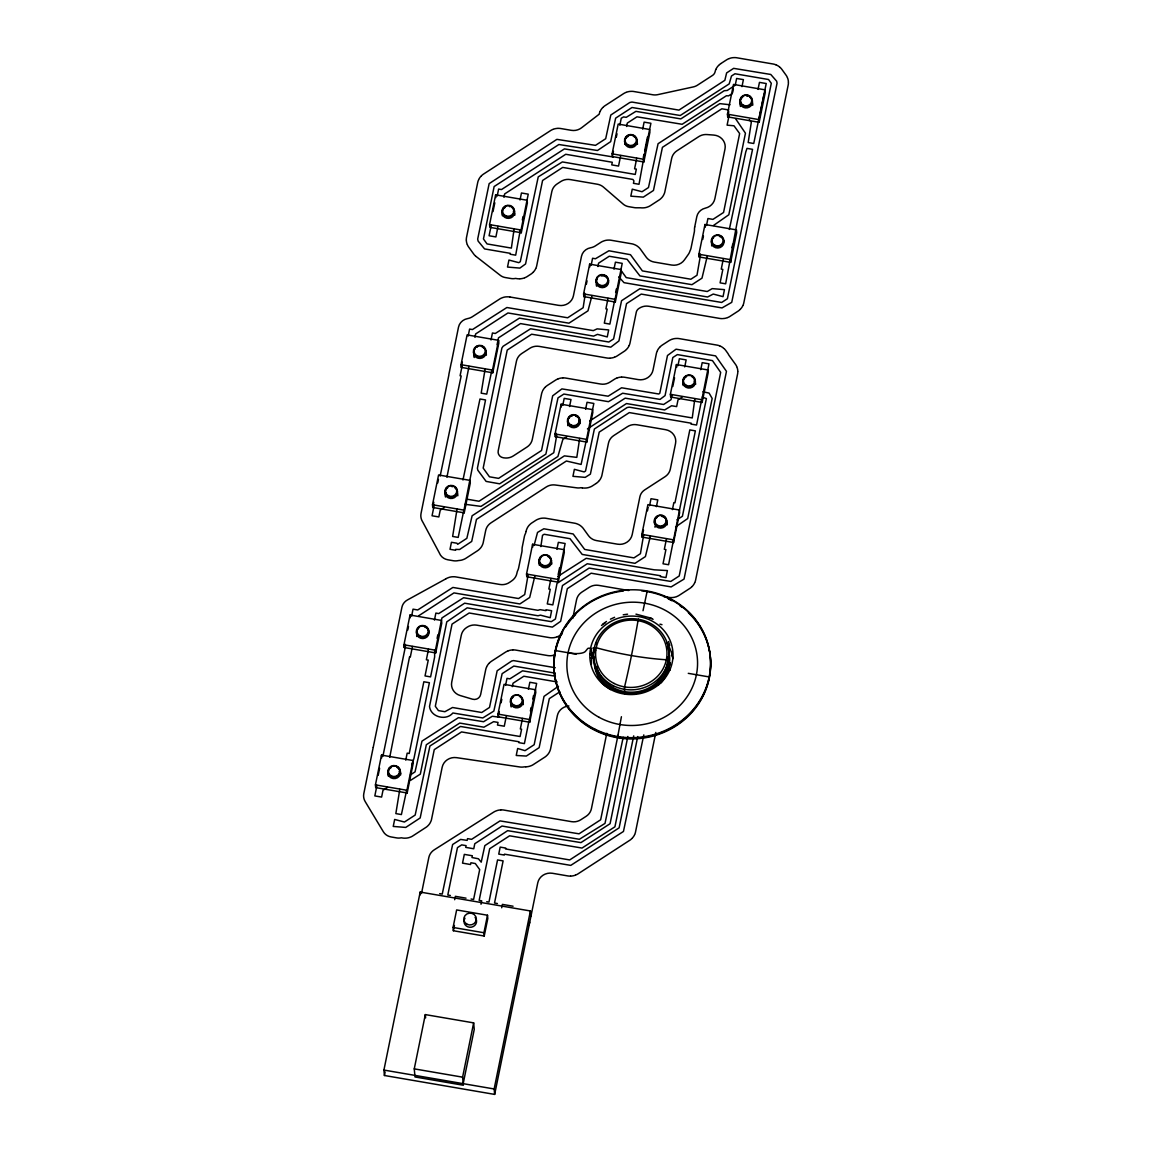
<?xml version="1.0" encoding="UTF-8"?>
<svg xmlns="http://www.w3.org/2000/svg" width="1152" height="1152" viewBox="0 0 1152 1152"><rect width="100%" height="100%" fill="white"/><g stroke="black" fill="none" stroke-linecap="round" stroke-linejoin="round"><path stroke-width="1.5" d="M373.176 747.547L363.816 793.541A12.571 11.851 -5.3 0 0 365.429 801.965L383.371 831.787A11.318 10.67 -5.3 0 0 391.09 836.942L396.648 837.907A11.318 10.67 -5.3 0 0 401.27 837.792L402.984 838.066A11.318 10.67 -5.3 0 0 405.259 838.166L405.648 838.152A11.318 10.67 -5.3 0 0 407.923 837.878A11.318 10.67 -5.3 0 0 410.069 837.245L410.429 837.115A11.318 10.67 -5.3 0 0 412.474 836.136L426.168 827.237A11.318 10.67 -5.3 0 0 427.867 825.797L428.141 825.523A11.318 10.67 -5.3 0 0 429.538 823.853A11.318 10.67 -5.3 0 0 430.618 821.938L430.776 821.606A11.318 10.67 -5.3 0 0 431.496 819.562L442.166 767.261A12.571 11.851 -5.3 0 1 456.566 757.656L519.437 766.915A12.571 11.851 -5.3 0 0 523.656 766.958A12.571 11.851 -5.3 0 1 525.413 766.8L525.787 766.8M375.437 784.872L381.499 755.107L412.978 760.507L413.222 763.229L407.16 792.994L375.682 787.594L375.437 784.872L406.915 790.272L407.16 792.994M403.963 644.803L410.026 615.038L441.504 620.438L441.763 623.16L435.701 652.925L404.222 647.525L403.963 644.803L435.442 650.203L435.701 652.925M432.504 504.749L438.566 474.984L470.045 480.37L470.29 483.091L464.227 512.856L432.749 507.456L432.504 504.749L463.982 510.134L464.227 512.856M461.03 364.68L467.093 334.915L498.571 340.315L498.83 343.022L492.768 372.787L461.29 367.387L461.03 364.68L492.509 370.08L492.768 372.787M489.571 224.611L495.634 194.846L527.112 200.246L527.357 202.968L521.294 232.733L489.816 227.333L489.571 224.611L521.05 230.011L521.294 232.733M378.187 775.339L379.613 768.326M404.222 647.525L404.928 644.026M407.779 630.014L408.499 626.515M432.749 507.456L433.814 502.2M437.746 482.947L438.451 479.448M461.29 367.387L462.355 362.146M493.027 211.565L494.813 202.824M462.24 365.256L460.094 375.754L461.174 375.941L440.136 476.093M468.173 336.067L469.598 329.069L472.464 329.558L506.894 307.512L567.662 317.779L583.142 307.728L585.202 294.437M376.963 785.405L374.832 795.917L381.614 797.083L382.997 790.286L387.49 787.378M382.91 756.23L405.662 645.35M411.61 616.176L413.035 609.163L417.715 609.97L452.894 587.448L518.573 598.536L524.707 594.562L528.134 574.603M434.203 505.267L432.058 515.779L438.84 516.946L440.237 510.149L444.341 507.485M491.242 225.245L489.096 235.757L495.893 236.923L498.024 226.411M497.189 196.07L498.614 189.072L501.48 189.562L564.451 148.882L613.368 157.018M469.022 366.422L446.933 477.259M474.941 337.349L475.632 333.95L507.96 312.97L568.958 323.179L587.981 310.838L591.998 295.603M389.707 757.397L409.536 656.885L410.314 657.029L412.445 646.517M503.957 197.338L504.648 193.939L565.747 154.282L612.288 162.274L611.755 164.894L618.552 166.061L620.683 155.549M485.078 369.173L481.176 393.163L486.734 394.114L491.861 370.339M491.011 339.984L492.437 332.986L495.302 333.475L519.422 318.125L593.28 330.624L597.139 328.867L608.674 329.933L607.248 336.931L597.47 334.354L593.611 336.11L520.488 323.582L498.47 337.867L497.088 344.65M399.802 789.322L395.842 813.6L401.4 814.565L406.598 790.488M405.749 760.147L407.174 753.149L409.234 753.494L423.835 681.768L429.394 682.718L413.986 758.333L411.826 764.813M428.501 649.267L426.355 659.779L428.256 660.096L425.03 675.936L430.589 676.886L434.635 657.014L434.664 650.333M434.448 620.093L435.874 613.08L438.725 613.584L463.608 597.73L537.926 610.315L540.115 609.653L545.904 610.646L546.091 609.768L551.635 610.718L550.21 617.717L540.432 615.139L538.013 615.773L464.659 603.187L441.907 617.962L435.442 650.203M457.042 509.184L452.635 536.458L458.194 537.408L463.824 510.35M462.974 480.01L479.981 398.995L485.539 399.946L463.982 510.134M514.08 229.162L511.373 248.098L487.037 243.922L483.451 238.954L494.136 186.538L558.878 144.518L597.47 150.494L610.675 141.638L615.643 118.138L632.016 107.496L680.227 115.502L729.187 83.909L731.477 76.018L734.947 73.757L768.557 79.517L771.293 83.304L727.402 298.742L721.685 302.458L639.922 288.691L621.547 300.73L613.598 338.904L608.803 342.014L530.582 328.766L503.078 346.306L501.883 348.034L477.403 468.245L477.835 470.246L486.115 481.406L499.666 483.826L545.875 454.118L558 397.858L563.875 394.056L608.472 401.688L622.656 393.235L660.038 399.398L665.064 395.582L672.811 357.552L677.362 354.6L712.469 360.619L720.677 372.398L679.205 575.986L670.795 581.429L589.133 568.066L562.478 585.547L555.394 619.027L551.347 621.648L467.179 607.853L446.774 621.85L429.523 706.421C430.603 717.12 446.227 721.166 452.866 712.987L482.789 717.955L493.848 711.072L502.142 673.661L513.85 666.072L555.35 673.186M520.027 199.987L521.453 192.989L528.235 194.155L521.05 230.011M437.112 638.352L437.803 634.925M522.346 219.96L523.037 216.533M406.915 790.272L412.978 760.507M492.509 370.08L498.571 340.315M570.499 876.082A11.318 10.67 -5.3 0 1 568.238 875.981A11.318 10.67 -5.3 0 1 567.634 875.894L552.47 873.288A12.571 11.851 -5.3 0 0 537.754 882.85L494.654 1094.4L384.422 1075.493L383.918 1070.064L420.178 892.066L530.41 910.973L530.914 916.402M384.422 1075.493L385.128 1071.965M421.531 893.29L428.818 857.549A12.571 11.851 -5.3 0 1 434.246 849.83L493.229 812.405A11.909 11.232 -5.3 0 1 494.006 811.93A11.318 10.67 -5.3 0 1 496.022 810.965L496.382 810.821A11.318 10.67 -5.3 0 1 500.746 809.957M473.645 1022.875L462.6 1077.163L463.349 1085.242L415.008 1076.962L414.259 1068.869L425.318 1014.595L473.645 1022.875L474.25 1029.384L463.19 1083.658M454.68 899.712L455.371 896.328L466.027 898.157M453.067 927.446L456.638 909.936L487.498 915.235L487.8 918.518L484.229 936.029L453.37 930.73L453.067 927.446L483.926 932.746L484.229 936.029M453.37 930.73L454.435 925.474M497.981 714.11L504.043 684.346L535.522 689.746L535.781 692.467L529.718 722.218L498.24 716.832L497.981 714.11L529.459 719.51L529.718 722.218M526.522 574.042L532.584 544.277L564.062 549.677L564.307 552.398L558.245 582.163L526.766 576.763L526.522 574.042L558 579.442L558.245 582.163M555.048 433.973L561.11 404.208L592.589 409.608L592.848 412.33L586.786 442.094L555.307 436.694L555.048 433.973L586.526 439.373L586.786 442.094M583.589 293.918L589.651 264.154L621.13 269.554L621.374 272.261L615.312 302.026L583.834 296.626L583.589 293.918L615.067 299.318L615.312 302.026M612.115 153.85L618.178 124.085L649.656 129.485L649.915 132.206L643.853 161.971L612.374 156.571L612.115 153.85L643.594 159.25L643.853 161.971M498.24 716.832L499.306 711.576M501.091 702.821L501.811 699.322M555.307 436.694L556.013 433.195M583.834 296.626L584.554 293.126M586.339 284.371L587.045 280.872M612.374 156.571L613.44 151.315M616.291 137.304L617.011 133.805M505.57 685.368L506.995 678.355L509.861 678.859L522.518 670.824L555.422 676.224M534.082 545.429L537.538 532.411L543.83 528.782L573.178 533.966L584.669 549.432L633.946 557.885L640.426 553.68L643.637 534.888M556.834 434.549L553.766 452.722L479.016 501.25L466.632 499.118M562.766 405.374L564.192 398.376L570.989 399.528L569.563 406.541M591.149 265.262L592.574 258.264L595.44 258.754L608.918 250.762L630.461 254.693L642.384 270.907L690.869 279.23L697.003 275.242L700.56 254.693M619.848 125.208L621.274 118.21L623.606 116.914L626.256 117.317L635.918 111.355L680.832 118.901L724.234 90.72L727.243 90.446L735.235 85.248L736.618 78.466L743.4 79.618L741.974 86.63M506.419 715.709L504.274 726.221L497.491 725.054L498.024 722.419L493.618 721.67L483.926 727.2L459.734 723.067L426.312 744.754L420.322 774.13L410.659 780.293M512.338 686.635L513.029 683.237L523.829 676.238L557.266 681.97M534.917 575.77L529.69 597.47L519.883 603.95L453.96 592.906L418.709 615.773M540.864 546.595L542.52 535.32L544.147 534.269L570.038 538.704L582.206 554.429L635.011 563.328L645.408 556.589L650.419 536.054M597.917 266.53L598.608 263.146L609.235 256.248L627.106 259.301L639.922 275.904L691.949 284.674L701.986 278.165L707.342 255.859M626.616 126.475L627.307 123.091L636.97 116.813L682.142 124.286L726.437 95.746L728.539 95.846L732.427 93.514M481.018 904.234L481.709 900.85L479.16 900.403L489.686 848.736L509.616 835.805L582.005 848.059L614.923 826.805L633.715 735.869M522.461 718.459L520.33 728.971L521.597 729.187L520.099 736.517L460.483 726.466L429.926 746.006L415.181 815.054L404.438 822.024L394.661 819.446L393.235 826.445L405.749 827.424L420.178 817.963L434.261 749.621L461.549 731.923L519.034 741.773L518.846 742.651L524.405 743.602L528.97 721.008M528.408 689.285L529.834 682.272L536.63 683.438L529.459 719.51M550.973 578.52L548.827 589.032L550.253 589.277L547.272 603.936L552.83 604.886L557.006 583.402L587.261 563.76L660.586 575.755L660.413 576.634L665.971 577.584L667.397 570.571L654.293 569.822L586.195 558.317L557.784 576.461M556.92 549.346L558.346 542.347L565.128 543.499L558 579.442M608.04 298.354L605.909 308.866L607.176 309.082L604.31 323.136L609.869 324.101L614.837 299.52M613.987 269.179L615.413 262.181L622.21 263.347L615.067 299.318M579.658 438.466L576.806 457.373L564.394 455.875L472.118 515.765L466.848 538.33L457.69 544.291L456.998 543.24L451.44 542.29L450.014 549.302L455.573 550.253L455.746 549.374L459.562 549.504L471.701 541.44L476.467 519.379L566.381 461.016L581.112 464.443L586.454 439.632M585.605 409.291L587.03 402.293L593.827 403.445L586.526 439.373M636.739 158.299L634.594 168.811L636.336 169.114L635.256 174.442L562.378 161.928L538.243 176.861L520.286 261.691L518.803 262.656L508.939 260.05L507.514 267.062L519.869 268.099L525.571 263.952L542.578 180.475L562.709 167.414L632.88 179.453L633.931 180.907L633.442 183.312L639 184.277L643.522 159.466M642.686 129.125L644.112 122.126L650.894 123.278L643.594 159.25M483.926 932.746L487.498 915.235M530.381 710.957L531.086 707.544M532.829 698.976L533.52 695.549M558.13 574.718L559.555 567.778M615.629 292.478L616.334 289.008M643.262 157.651L643.954 154.224M644.659 150.797L647.438 137.102M501.71 907.776L502.402 904.392L513.072 906.221M572.774 618.336L576.562 599.746A12.571 11.851 -5.3 0 1 581.861 592.114L589.277 587.304A12.571 11.851 -5.3 0 1 598.709 585.374L628.718 590.53M494.654 1094.4L494.15 1088.971L530.41 910.973M694.728 226.886L696.816 216.605A11.318 10.67 -5.3 0 1 705.355 208.138A12.571 11.851 -5.3 0 0 714.859 198.734L724.997 149.011A12.571 11.851 -5.3 0 0 713.779 135.072L706.954 134.554A12.571 11.851 -5.3 0 0 698.774 136.627L676.958 150.782A12.571 11.851 -5.3 0 0 671.659 158.414L664.92 191.491A11.318 10.67 -5.3 0 1 664.776 192.139A11.318 10.67 -5.3 0 1 663.998 194.256A11.318 10.67 -5.3 0 1 662.89 196.272A11.318 10.67 -5.3 0 1 661.435 198.029L661.219 198.245A12.571 11.851 -5.3 0 1 659.275 199.872L650.578 205.531A11.318 10.67 -5.3 0 1 649.958 205.906A11.318 10.67 -5.3 0 1 648.029 206.827L647.712 206.942A11.318 10.67 -5.3 0 1 645.523 207.59A11.318 10.67 -5.3 0 1 643.291 207.864L643.046 207.864A11.318 10.67 -5.3 0 1 640.67 207.792L636.322 207.792A11.318 10.67 -5.3 0 1 634.248 207.619L628.69 206.669A11.318 10.67 -5.3 0 1 623.146 204.077L603.461 187.099A12.571 11.851 -5.3 0 0 597.298 184.219L570.283 179.582A12.571 11.851 -5.3 0 0 560.851 181.498L557.122 183.931A12.571 11.851 -5.3 0 0 551.822 191.563L536.731 265.637A11.318 10.67 -5.3 0 1 536.602 266.213A11.318 10.67 -5.3 0 1 535.882 268.243M641.851 534.384L647.914 504.619L679.392 510.019L679.637 512.741L673.574 542.506L642.096 537.106L641.851 534.384L673.33 539.784L673.574 542.506M670.378 394.315L676.44 364.55L707.918 369.95L708.178 372.672L702.115 402.437L670.637 397.037L670.378 394.315L701.856 399.715L702.115 402.437M698.904 254.261L704.981 224.496L736.459 229.882L736.704 232.603L730.642 262.368L699.163 256.968L698.904 254.261L730.397 259.646L730.642 262.368M727.445 114.192L733.507 84.427L764.986 89.827L765.245 92.534L759.168 122.299L727.69 116.899L727.445 114.192L758.923 119.592L759.168 122.299M642.096 537.106L643.522 530.093M647.453 510.84L648.158 507.341M672.768 386.525L674.554 377.784M699.163 256.968L699.883 253.469M702.734 239.458L703.44 235.958M727.69 116.899L728.77 111.658M732.686 92.39L733.406 88.891M671.99 394.934L671.026 399.672L663.61 404.496L625.176 398.16L589.752 420.955M677.923 365.76L679.363 358.747L686.146 359.914L684.72 366.912M706.493 225.518L707.918 218.52L712.944 219.384L723.557 212.486L739.642 133.56L733.997 125.784L727.099 125.15L729.245 114.638M649.584 505.714L651.01 498.715L657.792 499.867L656.41 506.664M606.773 733.306L591.422 808.69A12.571 11.851 -5.3 0 1 586.123 816.322L580.882 819.72A12.571 11.851 -5.3 0 1 571.464 821.65L503.482 810A11.318 10.67 -5.3 0 0 501.005 809.914M621.418 716.731L617.515 737.741M643.018 610.733L647.093 591.523M618.019 735.25L600.653 819.778L579.038 833.818L500.026 820.901L471.614 839.333L467.525 838.627L467.165 840.384L460.627 839.419L452.621 844.517L442.253 894.082L439.69 893.635M623.203 737.294L605.002 823.406L579.355 839.29L502.027 826.042L474.782 843.725L473.76 848.765L465.739 847.382L466.085 845.64L461.693 844.877L457.459 847.627L447.797 895.032L450.36 895.464M694.829 398.851L692.251 417.946L629.222 407.146L627.106 407.563L594.374 429.019L585.547 471.01L584.15 471.917L574.373 469.325L572.947 476.338L585.216 477.374L590.386 474.12L599.213 432.115L629.309 412.589L691.186 423.202L690.998 424.08L696.557 425.03L701.611 400.018M700.762 369.677L702.187 362.664L708.984 363.83L701.856 399.715M723.384 258.61L721.253 269.122L722.837 269.395L720.101 282.859L725.645 283.81L736.934 223.488L752.558 149.342L747 148.378L745.747 152.035L729.331 229.435M666.475 538.805L664.33 549.317L665.914 549.59L663.019 563.789L668.578 564.739L695.362 430.862L689.818 429.912L674.957 502.819L673.848 502.618L672.422 509.63M758.03 89.381L759.456 82.382L766.238 83.534L753.739 143.496L748.181 142.546L751.32 122.27L749.333 119.534M627.854 736.459L610.085 823.694L580.954 842.602L507.629 830.664L484.834 845.64L481.205 862.157L478.454 858.787L471.974 857.52L472.334 855.763L464.314 854.381L462.528 863.136L470.549 864.518L470.909 862.762L475.315 863.525L479.693 869.587L473.602 899.453L471.053 899.021M732.01 247.694L732.701 244.267M637.718 736.56L619.128 827.842L569.693 859.939L505.541 848.938L505.728 848.059L500.17 847.109L498.744 854.107L504.302 855.058L504.475 854.179L570.758 865.382L623.462 831.456L643.81 734.89M655.805 732.442L635.486 832.176A11.318 10.67 -5.3 0 1 634.694 834.451M668.952 667.944L670.018 662.717M671.429 655.747L672.149 652.262M373.234 747.317L401.918 607.262A11.318 10.67 -5.3 0 1 407.419 599.962L445.766 578.894M526.075 531.374L526.219 530.798A11.318 10.67 -5.3 0 1 526.939 528.768L527.083 528.437A11.318 10.67 -5.3 0 1 528.192 526.493A11.318 10.67 -5.3 0 1 529.574 524.837L529.848 524.578A11.318 10.67 -5.3 0 1 531.533 523.138L535.608 520.474A11.318 10.67 -5.3 0 1 536.213 520.099A11.318 10.67 -5.3 0 1 538.171 519.178L538.531 519.034A11.318 10.67 -5.3 0 1 540.706 518.4A11.318 10.67 -5.3 0 1 543.096 518.141A11.664 11.002 -5.3 0 1 545.803 518.256L574.79 523.224A11.318 10.67 -5.3 0 1 577.195 523.93L577.541 524.074A11.318 10.67 -5.3 0 1 579.528 525.067A11.318 10.67 -5.3 0 1 581.27 526.363L581.558 526.622A11.318 10.67 -5.3 0 1 582.998 528.106A11.318 10.67 -5.3 0 1 583.43 528.667L588.499 535.68A12.571 11.851 -5.3 0 0 596.52 540.59L617.472 544.176A12.571 11.851 -5.3 0 0 632.189 534.629L639.893 496.8A11.318 10.67 -5.3 0 1 644.659 489.931L665.035 476.712A12.571 11.851 -5.3 0 0 670.334 469.08L675.547 443.477A12.571 11.851 -5.3 0 0 665.582 429.682L636.883 424.757A12.571 11.851 -5.3 0 0 627.451 426.686L613.757 435.571A12.571 11.851 -5.3 0 0 608.458 443.203L601.906 475.344A11.318 10.67 -5.3 0 1 601.114 477.605L601.013 477.821A11.318 10.67 -5.3 0 1 598.637 481.291M598.493 481.478L598.234 481.752A11.318 10.67 -5.3 0 1 596.218 483.408M602.813 624.139L606.485 621.475M601.488 625.464L605.376 622.642M566.856 436.838L562.853 439.43L557.899 456.494L481.003 506.39L464.947 504.274M720.979 63.49L726.408 59.962A11.318 10.67 -5.3 0 1 727.027 59.587A11.318 10.67 -5.3 0 1 728.971 58.666M713.534 225.446L728.827 214.762L745.445 133.2L735.566 118.699M587.434 428.904L626.486 403.56L664.675 409.939L671.616 405.749L676.642 406.598L678.024 399.816L682.2 397.094M596.016 483.552L592.243 485.986A11.318 10.67 -5.3 0 1 590.141 487.008L589.91 487.094A11.318 10.67 -5.3 0 1 587.635 487.771A11.318 10.67 -5.3 0 1 585.302 488.045L585.058 488.045A11.318 10.67 -5.3 0 1 582.336 487.901M677.016 519.782L682.416 516.269L706.392 398.592L702.23 397.094M561.888 634.147L559.901 635.443A11.318 10.67 -5.3 0 1 559.267 635.818A11.318 10.67 -5.3 0 1 557.338 636.739M591.581 654.192L594.576 652.248M410.458 774.835L415.037 771.869L421.978 741.139L458.438 717.653L483.61 721.728L492.307 716.256L499.09 717.178M558.504 686.218L544.032 696.37L534.168 744.71L525.024 750.658L517.666 748.483L516.24 755.482L526.32 756.058L539.15 747.634L549.302 698.63L559.872 691.776M610.43 619.186L614.592 617.299M399.298 773.381L400.867 773.194M675.605 526.939L687.701 518.544L712.166 398.462L709.085 393.091L702.965 391.795M623.218 614.808L627.552 614.189M525.888 766.786L526.176 766.786A11.318 10.67 -5.3 0 0 528.509 766.512A11.318 10.67 -5.3 0 0 530.64 765.878L531.014 765.749A11.318 10.67 -5.3 0 0 533.117 764.712L544.968 757.037A12.571 11.851 -5.3 0 0 546.898 755.41L547.128 755.179A11.318 10.67 -5.3 0 0 548.51 753.523A11.318 10.67 -5.3 0 0 549.619 751.565L549.778 751.234A11.318 10.67 -5.3 0 0 550.454 749.304A11.318 10.67 -5.3 0 0 550.613 748.656L557.323 715.694A12.571 11.851 -5.3 0 1 568.901 705.974M667.354 667.195C671.371 668.03 669.859 659.318 666.331 659.779A119.938 38.491 11.5 0 1 596.275 647.755L594.331 647.813L594.634 651.499M635.976 614.146L651.672 618.322M764.107 94.046L758.866 119.722M730.022 104.76L719.827 103.637L658.08 143.712L648.475 187.546L642.038 191.736L632.261 189.158L630.821 196.157L643.334 197.136L653.472 190.454L662.429 147.326L721.814 108.792L728.755 109.973M520.258 230.227L515.678 255.168L510.12 254.218L510.307 253.339L484.574 248.918L478.109 241.085L477.677 239.098L489.154 183.629L556.891 139.363L595.483 145.354L605.693 138.715L610.79 115.027L629.827 102.485L631.944 102.053L678.917 110.117L724.853 80.309L726.624 72.907L733.651 68.357L770.774 74.462L776.635 81.173L777.067 83.174L731.736 302.357L722.002 307.93L641.232 294.091L626.53 303.638L618.926 340.934L610.79 347.155L531.648 334.224L507.226 350.064L483.178 468.115L489.456 476.798L498.6 478.368L541.541 450.504L552.672 395.827L561.888 388.901L608.141 396.202L621.59 387.778L658.742 393.998L659.779 393.307L667.483 355.507L676.066 349.2L715.608 355.896L726.466 371.347L684.043 579.082L671.126 586.915L591.134 573.206L567.331 588.658L560.664 621.302L552.413 627.106L469.181 612.994L452.045 624.11L435.312 706.277L438.422 710.597L444.902 711.706L452.534 707.501L481.738 712.498L489.514 707.443L497.16 670.752L511.646 661.046L513.533 660.586L555.264 667.728M510.019 297.014L558.706 305.366A12.571 11.851 -5.3 0 0 573.422 295.819L581.472 256.349A11.318 10.67 -5.3 0 1 590.587 247.766A12.571 11.851 -5.3 0 0 595.426 245.866L600.451 242.611A11.794 11.117 -5.3 0 1 601.315 242.064A11.318 10.67 -5.3 0 1 603.259 241.157L603.619 241.013A11.318 10.67 -5.3 0 1 605.75 240.379A11.318 10.67 -5.3 0 1 608.184 240.106A11.65 10.987 -5.3 0 1 610.891 240.221L631.872 243.821A11.318 10.67 -5.3 0 1 634.464 244.627A11.318 10.67 -5.3 0 1 636.509 245.621A11.318 10.67 -5.3 0 1 638.352 246.974L638.64 247.219A11.318 10.67 -5.3 0 1 640.08 248.717A11.318 10.67 -5.3 0 1 640.512 249.278L646.2 257.155A12.571 11.851 -5.3 0 0 654.235 262.066L671.63 265.046A12.571 11.851 -5.3 0 0 684.446 259.877L688.291 254.434A12.571 11.851 -5.3 0 0 689.803 251.496A11.318 10.67 -5.3 0 1 690.221 250.445A12.571 11.851 -5.3 0 0 691.085 247.853L694.253 232.301A12.571 11.851 -5.3 0 0 694.483 229.651A12.571 11.851 -5.3 0 1 694.714 226.944M582.091 487.872L580.968 487.685A11.318 10.67 -5.3 0 1 576.36 487.786L554.976 484.963A12.571 11.851 -5.3 0 0 546.221 486.994L490.997 522.835A12.571 11.851 -5.3 0 0 485.698 530.467L483.163 542.851A11.318 10.67 -5.3 0 1 482.443 544.882L482.314 545.184A11.318 10.67 -5.3 0 1 481.19 547.171A11.318 10.67 -5.3 0 1 479.794 548.813L479.592 549.014A11.318 10.67 -5.3 0 1 477.85 550.512A11.318 10.67 -5.3 0 1 477.331 550.872L465.696 558.418A11.318 10.67 -5.3 0 1 463.55 559.454L463.19 559.584A11.318 10.67 -5.3 0 1 461.016 560.232A11.318 10.67 -5.3 0 1 459.475 560.448A12.571 11.851 -5.3 0 0 457.978 560.65A12.571 11.851 -5.3 0 1 453.182 560.707L447.883 559.8A11.318 10.67 -5.3 0 1 439.502 553.334A12.571 11.851 -5.3 0 0 439.042 552.37L422.986 522.418A12.571 11.851 -5.3 0 0 422.568 521.698A12.571 11.851 -5.3 0 1 421.042 513.418L448.819 375.221A12.571 11.851 -5.3 0 1 449.021 373.68L451.123 363.355A11.318 10.67 -5.3 0 1 451.44 362.189L458.496 327.168A11.318 10.67 -5.3 0 1 467.611 318.586A12.571 11.851 -5.3 0 0 472.45 316.67L499.176 299.347A12.139 11.434 -5.3 0 1 499.838 298.915A11.318 10.67 -5.3 0 1 501.97 297.878L502.33 297.749A11.318 10.67 -5.3 0 1 504.504 297.101A11.318 10.67 -5.3 0 1 506.794 296.842L507.182 296.827A11.318 10.67 -5.3 0 1 509.774 296.986M663.739 596.534L669.139 597.442A11.65 10.987 -5.3 0 0 671.861 597.557A11.318 10.67 -5.3 0 0 674.28 597.283A11.318 10.67 -5.3 0 0 676.426 596.664M576.173 654.12L555.264 650.534L555.379 651.787M591.84 656.813L594.461 657.259M667.368 669.758L669.974 670.205M688.277 673.344L709.171 676.93L709.286 678.182M590.573 657.821L593.078 658.253M486.734 901.699L488.966 902.088L497.549 859.939L503.107 860.904L494.525 903.038L497.39 903.528M414.259 1068.869L462.6 1077.163M383.918 1070.064L494.15 1088.971M648.979 617.616L653.098 619.315M591.25 648.533L590.602 648.317A3.139 1.008 11.5 0 0 587.693 648.576L585.518 651.269A18.864 6.062 11.5 0 1 568.066 652.838M592.877 648.072L595.67 650.333M590.371 653.501L593.165 655.747M590.414 654.019L593.208 656.28M590.458 654.538L593.251 656.798M620.827 270.13L626.242 277.618L707.242 291.514L712.195 288.619L724.464 289.642L723.038 296.654L713.246 294.062L707.573 297L624.024 282.672L618.811 276.869M668.549 641.52L669.758 645.595M704.981 224.496L705.226 227.203M676.44 364.55L676.699 367.272M638.582 620.453L638.467 619.214L638.035 620.654A119.938 10.973 -80.3 0 1 624.542 686.938L624.643 694.022M589.651 264.154L589.896 266.861M596.074 643.219L596.174 644.27M591.336 648.648L592.114 656.971M561.11 404.208L561.37 406.93M532.584 544.277L532.829 546.998M495.634 194.846L495.878 197.568M410.026 615.038L410.285 617.76M420.178 892.066L420.422 894.773M425.318 1014.595L425.621 1017.85M381.499 755.107L381.744 757.829M526.046 531.576A12.571 11.851 -5.3 0 1 525.168 534.182A11.318 10.67 -5.3 0 0 524.39 536.515L522.288 546.898A12.571 11.851 -5.3 0 0 522.058 549.533A12.571 11.851 -5.3 0 1 521.842 552.182L518.674 567.749A12.571 11.851 -5.3 0 1 517.81 570.355A11.318 10.67 -5.3 0 0 517.018 572.702L516.888 573.336A12.571 11.851 -5.3 0 1 511.92 580.752L509.645 582.336A12.571 11.851 -5.3 0 1 499.896 584.467L456.019 576.95A11.318 10.67 -5.3 0 0 455.328 576.85A11.318 10.67 -5.3 0 0 453.182 576.763L452.938 576.763A11.318 10.67 -5.3 0 0 450.518 577.037A11.318 10.67 -5.3 0 0 448.344 577.67L448.07 577.771A11.318 10.67 -5.3 0 0 445.838 578.837M529.733 922.234A12.571 11.851 -5.3 0 1 527.99 926.381M570.888 876.067A11.318 10.67 -5.3 0 0 573.206 875.779A11.318 10.67 -5.3 0 0 575.323 875.16M575.683 875.016A11.318 10.67 -5.3 0 0 577.699 874.051A11.923 11.232 -5.3 0 0 578.477 873.562L629.381 840.528A11.808 11.131 -5.3 0 0 630.202 839.981A11.318 10.67 -5.3 0 0 631.814 838.584M634.55 834.782A11.318 10.67 -5.3 0 1 632.218 838.123M661.982 624.701A11.318 10.67 -5.3 0 0 660.614 624.326A11.318 10.67 -5.3 0 0 659.923 624.182M554.198 655.056A12.571 11.851 -5.3 0 1 547.69 655.56L515.909 650.117A11.318 10.67 -5.3 0 0 515.218 650.016A11.318 10.67 -5.3 0 0 513.086 649.93M512.698 649.944A11.318 10.67 -5.3 0 0 510.408 650.203A11.318 10.67 -5.3 0 0 508.234 650.837M507.874 650.981A11.318 10.67 -5.3 0 0 505.742 652.018A12.139 11.434 -5.3 0 0 505.066 652.435L491.904 660.974A11.909 11.232 -5.3 0 0 491.141 661.493A11.318 10.67 -5.3 0 0 489.47 662.918M489.197 663.192A11.318 10.67 -5.3 0 0 487.814 664.834A11.318 10.67 -5.3 0 0 486.706 666.778M486.547 667.123A11.318 10.67 -5.3 0 0 485.842 669.154A11.318 10.67 -5.3 0 0 485.698 669.715L480.629 694.598A6.293 5.933 -5.3 0 1 472.522 699.206L460.181 695.534A12.571 11.851 -5.3 0 1 451.728 682.099L461.29 635.198A12.571 11.851 -5.3 0 1 466.574 627.566L467.323 627.091A12.571 11.851 -5.3 0 1 476.755 625.162L549.706 637.661A11.65 10.987 -5.3 0 0 552.413 637.776A11.318 10.67 -5.3 0 0 554.832 637.502A11.318 10.67 -5.3 0 0 556.978 636.883M676.786 596.52A11.318 10.67 -5.3 0 0 678.715 595.613A11.318 10.67 -5.3 0 0 679.349 595.224L690.005 588.298A12.571 11.851 -5.3 0 0 691.934 586.67M692.15 586.454A11.318 10.67 -5.3 0 0 693.547 584.784A11.318 10.67 -5.3 0 0 694.656 582.826M694.814 582.494A11.318 10.67 -5.3 0 0 695.491 580.565A11.318 10.67 -5.3 0 0 695.65 579.917L737.554 374.17A11.318 10.67 -5.3 0 0 737.669 373.522A11.318 10.67 -5.3 0 0 737.784 371.506M736.92 367.157A11.318 10.67 -5.3 0 1 737.784 371.131M736.733 366.595A11.318 10.67 -5.3 0 0 735.667 364.608L729.317 355.795A12.571 11.851 -5.3 0 1 728.41 354.326A11.318 10.67 -5.3 0 0 727.747 353.218L725.861 350.582A11.318 10.67 -5.3 0 0 725.429 350.035A11.318 10.67 -5.3 0 0 723.989 348.538M719.986 346.003A11.318 10.67 -5.3 0 1 723.499 348.163M719.626 345.859A11.318 10.67 -5.3 0 0 717.235 345.139L679.018 338.587A11.65 10.987 -5.3 0 0 676.31 338.472A11.318 10.67 -5.3 0 0 673.891 338.746A11.318 10.67 -5.3 0 0 671.746 339.379M671.386 339.509A11.318 10.67 -5.3 0 0 669.456 340.43A11.318 10.67 -5.3 0 0 668.822 340.805L662.328 345.024A11.318 10.67 -5.3 0 0 661.738 345.442A11.318 10.67 -5.3 0 0 660.139 346.81M657.403 350.626A11.318 10.67 -5.3 0 1 659.736 347.27M657.187 351.187A11.318 10.67 -5.3 0 0 656.366 353.606L653.026 370.066A12.571 11.851 -5.3 0 1 638.294 379.613L624.715 377.28A11.318 10.67 -5.3 0 0 624.024 377.194A11.318 10.67 -5.3 0 0 621.893 377.093M621.504 377.107A11.318 10.67 -5.3 0 0 619.171 377.381A11.318 10.67 -5.3 0 0 617.026 378.014M616.666 378.144A11.318 10.67 -5.3 0 0 614.549 379.181L609.998 382.118A12.571 11.851 -5.3 0 1 600.581 384.034L565.934 378.101A11.318 10.67 -5.3 0 0 565.243 378A11.318 10.67 -5.3 0 0 563.112 377.914M562.723 377.928A11.318 10.67 -5.3 0 0 560.434 378.187A11.318 10.67 -5.3 0 0 558.259 378.821M557.899 378.965A11.318 10.67 -5.3 0 0 555.768 380.002L547.517 385.33A11.318 10.67 -5.3 0 0 547.013 385.69A11.318 10.67 -5.3 0 0 545.328 387.115M545.054 387.389A11.318 10.67 -5.3 0 0 543.672 389.045A11.318 10.67 -5.3 0 0 542.563 390.989M542.362 391.55A11.318 10.67 -5.3 0 0 541.555 393.926L532.296 439.416A12.571 11.851 -5.3 0 1 526.997 447.048L513.302 455.933A12.571 11.851 -5.3 0 1 504.058 457.877L503.266 457.762A6.293 5.933 -5.3 0 1 498.197 450.85L516.456 361.152A12.571 11.851 -5.3 0 1 521.755 353.52L529.79 348.307A12.571 11.851 -5.3 0 1 539.222 346.392L606.744 357.97A11.318 10.67 -5.3 0 0 607.435 358.07A11.318 10.67 -5.3 0 0 609.667 358.157M614.434 357.235A11.318 10.67 -5.3 0 1 610.301 358.085M614.794 357.091A11.318 10.67 -5.3 0 0 616.723 356.184A11.318 10.67 -5.3 0 0 617.357 355.795L624.384 351.216A12.571 11.851 -5.3 0 0 626.328 349.589M626.544 349.373A11.318 10.67 -5.3 0 0 627.941 347.702A11.318 10.67 -5.3 0 0 629.05 345.744M629.194 345.413A11.318 10.67 -5.3 0 0 629.885 343.498A11.318 10.67 -5.3 0 0 630.043 342.85L636.264 312.307A6.293 5.933 -5.3 0 1 638.899 308.491L639.374 308.189A12.571 11.851 -5.3 0 1 648.806 306.274L719.611 318.413A11.318 10.67 -5.3 0 0 720.317 318.514A11.318 10.67 -5.3 0 0 722.448 318.6M727.301 317.678A11.318 10.67 -5.3 0 1 723.067 318.542M727.661 317.549A11.318 10.67 -5.3 0 0 729.778 316.526L737.885 311.27A11.318 10.67 -5.3 0 0 738.49 310.853A11.318 10.67 -5.3 0 0 740.088 309.485M740.347 309.211A11.318 10.67 -5.3 0 0 741.744 307.541A11.318 10.67 -5.3 0 0 742.81 305.669M742.968 305.338A11.318 10.67 -5.3 0 0 743.688 303.336A11.318 10.67 -5.3 0 0 743.846 302.688L788.184 85.075A11.318 10.67 -5.3 0 0 788.285 84.413A11.318 10.67 -5.3 0 0 788.4 82.31M788.386 81.95A11.318 10.67 -5.3 0 0 788.126 79.848A11.318 10.67 -5.3 0 0 787.493 77.832M787.349 77.486A11.318 10.67 -5.3 0 0 786.398 75.672A11.318 10.67 -5.3 0 0 785.995 75.096L781.949 69.48A11.318 10.67 -5.3 0 0 781.517 68.933A11.318 10.67 -5.3 0 0 780.077 67.435M779.789 67.19A11.318 10.67 -5.3 0 0 778.046 65.88A11.318 10.67 -5.3 0 0 776.074 64.901M775.714 64.757A11.318 10.67 -5.3 0 0 773.323 64.037L736.603 57.744A11.65 10.987 -5.3 0 0 733.896 57.629A11.318 10.67 -5.3 0 0 731.462 57.902A11.318 10.67 -5.3 0 0 729.331 58.536M718.79 65.275A11.318 10.67 -5.3 0 1 720.792 63.619M718.517 65.549A11.318 10.67 -5.3 0 0 717.12 67.205A11.318 10.67 -5.3 0 0 716.054 69.077M715.896 69.422A11.318 10.67 -5.3 0 0 715.118 71.683A6.293 5.933 -5.3 0 1 712.483 75.442L697.536 85.133A12.571 11.851 -5.3 0 1 693.187 86.947L657.806 94.637A12.571 11.851 -5.3 0 1 652.723 94.752L633.672 91.483A11.664 11.002 -5.3 0 0 630.965 91.368A11.318 10.67 -5.3 0 0 628.574 91.642A11.318 10.67 -5.3 0 0 626.4 92.275M626.04 92.405A11.318 10.67 -5.3 0 0 624.082 93.341A11.318 10.67 -5.3 0 0 623.477 93.701L605.405 105.451A11.923 11.246 -5.3 0 0 604.642 105.955A11.318 10.67 -5.3 0 0 602.957 107.395M602.698 107.654A11.318 10.67 -5.3 0 0 601.301 109.31A11.318 10.67 -5.3 0 0 600.206 111.254M600.048 111.586A11.318 10.67 -5.3 0 0 599.328 113.616A11.318 10.67 -5.3 0 0 599.198 114.192L581.53 127.814A12.571 11.851 -5.3 0 1 571.262 130.32L560.938 128.563A11.318 10.67 -5.3 0 0 560.246 128.462A11.318 10.67 -5.3 0 0 558.115 128.376M557.726 128.39A11.318 10.67 -5.3 0 0 555.437 128.65A11.318 10.67 -5.3 0 0 553.262 129.283M552.902 129.427A11.318 10.67 -5.3 0 0 550.771 130.464L483.883 173.851A11.909 11.232 -5.3 0 0 483.134 174.355A11.318 10.67 -5.3 0 0 481.45 175.795M481.19 176.054A11.318 10.67 -5.3 0 0 479.794 177.71A11.318 10.67 -5.3 0 0 478.685 179.654M478.541 180A11.318 10.67 -5.3 0 0 477.821 182.03A11.318 10.67 -5.3 0 0 477.691 182.592L466.56 237.182A11.318 10.67 -5.3 0 0 466.459 237.758A11.318 10.67 -5.3 0 0 466.33 239.89M466.344 240.264A11.318 10.67 -5.3 0 0 466.618 242.438A11.318 10.67 -5.3 0 0 467.251 244.44M467.395 244.786A11.318 10.67 -5.3 0 0 468.403 246.672A11.923 11.232 -5.3 0 0 468.907 247.392L473.472 253.714A11.808 11.131 -5.3 0 0 474.062 254.491A11.318 10.67 -5.3 0 0 475.517 256.003M475.805 256.248A11.318 10.67 -5.3 0 0 476.986 257.184A12.571 11.851 -5.3 0 1 477.605 257.645L500.242 275.314A11.318 10.67 -5.3 0 0 505.368 277.56L510.926 278.51A11.318 10.67 -5.3 0 0 515.549 278.41L516.744 278.611A11.318 10.67 -5.3 0 0 517.435 278.712A11.318 10.67 -5.3 0 0 519.667 278.798M520.056 278.77A11.318 10.67 -5.3 0 0 522.259 278.51A11.318 10.67 -5.3 0 0 524.434 277.877M524.794 277.733A11.318 10.67 -5.3 0 0 526.738 276.811A11.318 10.67 -5.3 0 0 527.342 276.451L530.77 274.219A11.318 10.67 -5.3 0 0 531.288 273.874A11.318 10.67 -5.3 0 0 532.958 272.434M533.232 272.174A11.318 10.67 -5.3 0 0 534.614 270.518A11.318 10.67 -5.3 0 0 535.723 268.574M475.099 917.482A6.293 5.933 -5.3 0 1 474.797 925.43A6.293 5.933 -5.3 0 1 466.387 926.035A6.293 5.933 -5.3 0 1 464.976 918.216M511.186 706.954A6.293 5.933 -5.3 0 1 511.402 702.014M522.821 702.331A6.293 5.933 -5.3 0 1 523.296 704.621M520.128 696.888A6.293 5.933 -5.3 0 1 521.554 705.715A6.293 5.933 -5.3 0 1 512.078 705.931A6.293 5.933 -5.3 0 1 513.23 697.046M388.195 776.002A6.293 5.933 -5.3 0 1 388.282 774.346M399.269 771.538A6.293 5.933 -5.3 0 1 400.723 774.821M397.051 767.376A6.293 5.933 -5.3 0 1 399.125 776.333A6.293 5.933 -5.3 0 1 389.376 776.534A6.293 5.933 -5.3 0 1 391.234 767.491M416.808 636.509A6.293 5.933 -5.3 0 1 416.736 634.81M424.483 626.904A6.293 5.933 -5.3 0 1 428.314 635.299A6.293 5.933 -5.3 0 1 418.81 637.301A6.293 5.933 -5.3 0 1 418.694 628.128M539.28 565.171A6.293 5.933 -5.3 0 1 539.496 562.997M551.088 561.715A6.293 5.933 -5.3 0 1 551.808 563.99M547.589 556.315A6.293 5.933 -5.3 0 1 550.786 564.682A6.293 5.933 -5.3 0 1 541.555 566.669A6.293 5.933 -5.3 0 1 540.778 557.784M655.056 527.227A6.293 5.933 -5.3 0 1 654.84 526.666M666.691 522.605A6.293 5.933 -5.3 0 1 667.152 524.894M661.81 516.37A6.293 5.933 -5.3 0 1 666.274 524.736A6.293 5.933 -5.3 0 1 656.496 526.723A6.293 5.933 -5.3 0 1 657.086 517.32M457.546 493.531A6.293 5.933 -5.3 0 1 457.776 495.806M445.493 497.016A6.293 5.933 -5.3 0 1 445.91 492.653M454.651 487.526A6.293 5.933 -5.3 0 1 456.062 496.339A6.293 5.933 -5.3 0 1 446.587 496.57A6.293 5.933 -5.3 0 1 447.754 487.685M451.901 486.648A6.293 5.933 -5.3 0 1 452.462 486.72M567.893 425.678A6.293 5.933 -5.3 0 1 567.907 423.461M578.894 420.653A6.293 5.933 -5.3 0 1 580.248 423.346M575.568 416.074A6.293 5.933 -5.3 0 1 579.398 424.469A6.293 5.933 -5.3 0 1 569.894 426.47A6.293 5.933 -5.3 0 1 569.779 417.298M571.435 416.333A6.293 5.933 -5.3 0 1 572.04 416.131M683.136 385.445A6.293 5.933 -5.3 0 1 683.222 383.789M694.21 380.995A6.293 5.933 -5.3 0 1 695.664 384.264M691.992 376.819A6.293 5.933 -5.3 0 1 694.066 385.776A6.293 5.933 -5.3 0 1 684.317 385.978A6.293 5.933 -5.3 0 1 686.174 376.934M502.33 215.741A6.293 5.933 -5.3 0 1 502.416 214.085M513.403 211.277A6.293 5.933 -5.3 0 1 514.872 215.122M512.222 207.734A6.293 5.933 -5.3 0 1 512.698 216.662A6.293 5.933 -5.3 0 1 503.251 215.971A6.293 5.933 -5.3 0 1 505.368 207.23M509.53 206.597A6.293 5.933 -5.3 0 1 510.077 206.712M624.859 144.403A6.293 5.933 -5.3 0 1 625.291 142.286M637.171 142.646A6.293 5.933 -5.3 0 1 637.43 144.36M633.182 136.123A6.293 5.933 -5.3 0 1 635.918 145.166A6.293 5.933 -5.3 0 1 625.91 145.339A6.293 5.933 -5.3 0 1 628.502 136.195M752.501 102.989A6.293 5.933 -5.3 0 1 752.717 105.25M740.434 106.459A6.293 5.933 -5.3 0 1 740.866 102.096M749.592 96.97A6.293 5.933 -5.3 0 1 751.003 105.797A6.293 5.933 -5.3 0 1 741.542 106.013A6.293 5.933 -5.3 0 1 742.694 97.128M746.842 96.106A6.293 5.933 -5.3 0 1 747.403 96.163M474.235 357.523A6.293 5.933 -5.3 0 1 474.206 353.102M485.87 352.901A6.293 5.933 -5.3 0 1 486.346 355.19M482.098 346.954A6.293 5.933 -5.3 0 1 485.309 355.306A6.293 5.933 -5.3 0 1 476.064 357.293A6.293 5.933 -5.3 0 1 475.286 348.408M476.842 347.299A6.293 5.933 -5.3 0 1 477.418 347.026M596.578 286.186A6.293 5.933 -5.3 0 1 596.347 283.925M601.186 275.918A6.293 5.933 -5.3 0 1 608.616 282.254A6.293 5.933 -5.3 0 1 600.005 287.251A6.293 5.933 -5.3 0 1 597.413 278.107M711.763 245.952A6.293 5.933 -5.3 0 1 711.677 244.253M719.424 236.347A6.293 5.933 -5.3 0 1 723.269 244.742A6.293 5.933 -5.3 0 1 713.75 246.744A6.293 5.933 -5.3 0 1 713.635 237.571M667.613 646.891A37.728 35.568 -5.3 0 1 637.949 693.13A37.728 35.568 -5.3 0 1 593.986 659.347M688.406 612.749A78.408 73.915 -5.3 0 1 692.77 711.432A78.408 73.915 -5.3 0 1 589.19 727.157A78.408 73.915 -5.3 0 1 562.68 631.829M565.416 627.192A78.408 73.915 -5.3 0 1 575.611 614.549M668.232 598.882A78.408 73.915 -5.3 0 1 671.918 600.754M680.04 605.822A78.408 73.915 -5.3 0 1 682.229 607.45M667.829 656.914A36.158 34.085 -5.3 0 1 636.422 691.862A36.158 34.085 -5.3 0 1 596.578 666.504M669.11 654.221A37.728 35.568 -5.3 0 1 661.003 682.862M605.894 686.52A37.728 35.568 -5.3 0 1 594.245 659.203M668.722 657.259A36.95 34.834 -5.3 0 1 658.685 684.72M610.546 689.558A36.95 34.834 -5.3 0 1 595.195 664.646M641.578 590.832A78.408 73.915 -5.3 0 1 698.458 703.282A78.408 73.915 -5.3 0 1 565.848 704.275A78.408 73.915 -5.3 0 1 623.434 590.976M666.792 672.12A35.813 33.754 -5.3 0 1 666.043 674.424M597.427 672.048A35.813 33.754 -5.3 0 1 596.923 669.701M591.379 663.984A40.867 38.534 -5.3 0 1 595.21 647.914M666.821 642.989A40.867 38.534 -5.3 0 1 672.782 658.757M466.891 924.192A6.293 5.933 -5.3 0 0 476.352 919.022A6.293 5.933 -5.3 0 0 466.963 913.925A6.293 5.933 -5.3 0 0 466.891 924.192M513.461 705.816A6.293 5.933 -5.3 0 0 522.922 700.646A6.293 5.933 -5.3 0 0 513.533 695.549A6.293 5.933 -5.3 0 0 513.461 705.816M514.08 705.254A5.659 5.328 -5.3 0 0 522.274 700.114A5.659 5.328 -5.3 0 0 513.533 696.024A5.659 5.328 -5.3 0 0 514.08 705.254M390.902 776.578A6.293 5.933 -5.3 0 0 400.378 771.408A6.293 5.933 -5.3 0 0 390.989 766.31A6.293 5.933 -5.3 0 0 390.902 776.578M391.522 776.016A5.659 5.328 -5.3 0 0 399.715 770.875A5.659 5.328 -5.3 0 0 390.989 766.8A5.659 5.328 -5.3 0 0 391.522 776.016M419.443 636.523A6.293 5.933 -5.3 0 0 428.904 631.354A6.293 5.933 -5.3 0 0 419.515 626.242A6.293 5.933 -5.3 0 0 419.443 636.523M420.062 635.947A5.659 5.328 -5.3 0 0 428.256 630.806A5.659 5.328 -5.3 0 0 419.515 626.731A5.659 5.328 -5.3 0 0 420.062 635.947M541.987 565.747A6.293 5.933 -5.3 0 0 551.462 560.592A6.293 5.933 -5.3 0 0 542.074 555.48A6.293 5.933 -5.3 0 0 541.987 565.747M542.606 565.186A5.659 5.328 -5.3 0 0 550.8 560.045A5.659 5.328 -5.3 0 0 542.074 555.97A5.659 5.328 -5.3 0 0 542.606 565.186M657.317 526.09A6.293 5.933 -5.3 0 0 666.792 520.92A6.293 5.933 -5.3 0 0 657.403 515.822A6.293 5.933 -5.3 0 0 657.317 526.09M657.936 525.528A5.659 5.328 -5.3 0 0 666.13 520.387A5.659 5.328 -5.3 0 0 657.389 516.312A5.659 5.328 -5.3 0 0 657.936 525.528M447.97 496.454A6.293 5.933 -5.3 0 0 457.445 491.285A6.293 5.933 -5.3 0 0 448.056 486.173A6.293 5.933 -5.3 0 0 447.97 496.454M448.589 495.878A5.659 5.328 -5.3 0 0 456.782 490.738A5.659 5.328 -5.3 0 0 448.042 486.662A5.659 5.328 -5.3 0 0 448.589 495.878M570.528 425.693A6.293 5.933 -5.3 0 0 579.989 420.523A6.293 5.933 -5.3 0 0 570.6 415.411A6.293 5.933 -5.3 0 0 570.528 425.693M571.147 425.117A5.659 5.328 -5.3 0 0 579.341 419.976A5.659 5.328 -5.3 0 0 570.6 415.901A5.659 5.328 -5.3 0 0 571.147 425.117M685.843 386.035A6.293 5.933 -5.3 0 0 695.318 380.866A6.293 5.933 -5.3 0 0 685.93 375.754A6.293 5.933 -5.3 0 0 685.843 386.035M686.462 385.459A5.659 5.328 -5.3 0 0 694.67 380.318A5.659 5.328 -5.3 0 0 685.93 376.243A5.659 5.328 -5.3 0 0 686.462 385.459M505.037 216.317A6.293 5.933 -5.3 0 0 514.512 211.147A6.293 5.933 -5.3 0 0 505.123 206.05A6.293 5.933 -5.3 0 0 505.037 216.317M505.656 215.755A5.659 5.328 -5.3 0 0 513.85 210.614A5.659 5.328 -5.3 0 0 505.109 206.539A5.659 5.328 -5.3 0 0 505.656 215.755M627.595 145.555A6.293 5.933 -5.3 0 0 637.056 140.386A6.293 5.933 -5.3 0 0 627.667 135.288A6.293 5.933 -5.3 0 0 627.595 145.555M628.214 144.994A5.659 5.328 -5.3 0 0 636.408 139.853A5.659 5.328 -5.3 0 0 627.667 135.763A5.659 5.328 -5.3 0 0 628.214 144.994M742.91 105.898A6.293 5.933 -5.3 0 0 752.386 100.728A6.293 5.933 -5.3 0 0 742.997 95.63A6.293 5.933 -5.3 0 0 742.91 105.898M743.53 105.336A5.659 5.328 -5.3 0 0 751.738 100.195A5.659 5.328 -5.3 0 0 742.997 96.106A5.659 5.328 -5.3 0 0 743.53 105.336M476.51 356.386A6.293 5.933 -5.3 0 0 485.971 351.216A6.293 5.933 -5.3 0 0 476.582 346.118A6.293 5.933 -5.3 0 0 476.51 356.386M477.115 355.824A5.659 5.328 -5.3 0 0 485.323 350.683A5.659 5.328 -5.3 0 0 476.582 346.594A5.659 5.328 -5.3 0 0 477.115 355.824M599.054 285.624A6.293 5.933 -5.3 0 0 608.53 280.454A6.293 5.933 -5.3 0 0 599.141 275.357A6.293 5.933 -5.3 0 0 599.054 285.624M599.674 285.062A5.659 5.328 -5.3 0 0 607.867 279.922A5.659 5.328 -5.3 0 0 599.126 275.832A5.659 5.328 -5.3 0 0 599.674 285.062M714.384 245.966A6.293 5.933 -5.3 0 0 723.845 240.797A6.293 5.933 -5.3 0 0 714.456 235.685A6.293 5.933 -5.3 0 0 714.384 245.966M715.003 245.39A5.659 5.328 -5.3 0 0 723.197 240.25A5.659 5.328 -5.3 0 0 714.456 236.174A5.659 5.328 -5.3 0 0 715.003 245.39M594.662 729.014A78.408 73.915 -5.3 0 0 710.568 661.162A78.408 73.915 -5.3 0 0 591.422 601.013A78.408 73.915 -5.3 0 0 594.662 729.014M614.203 683.496A35.698 33.638 -5.3 0 0 666.965 652.594A35.698 33.638 -5.3 0 0 612.72 625.219A35.698 33.638 -5.3 0 0 614.203 683.496M613.267 685.685A37.728 35.568 -5.3 0 0 669.038 653.026A37.728 35.568 -5.3 0 0 611.712 624.082A37.728 35.568 -5.3 0 0 613.267 685.685M610.387 689.371A41.602 39.211 -5.3 0 0 673.013 655.171A41.602 39.211 -5.3 0 0 610.906 621.403A41.602 39.211 -5.3 0 0 610.387 689.371M599.141 717.35A65.376 61.618 -5.3 0 0 697.565 663.624A65.376 61.618 -5.3 0 0 599.962 610.56A65.376 61.618 -5.3 0 0 599.141 717.35"/></g></svg>
